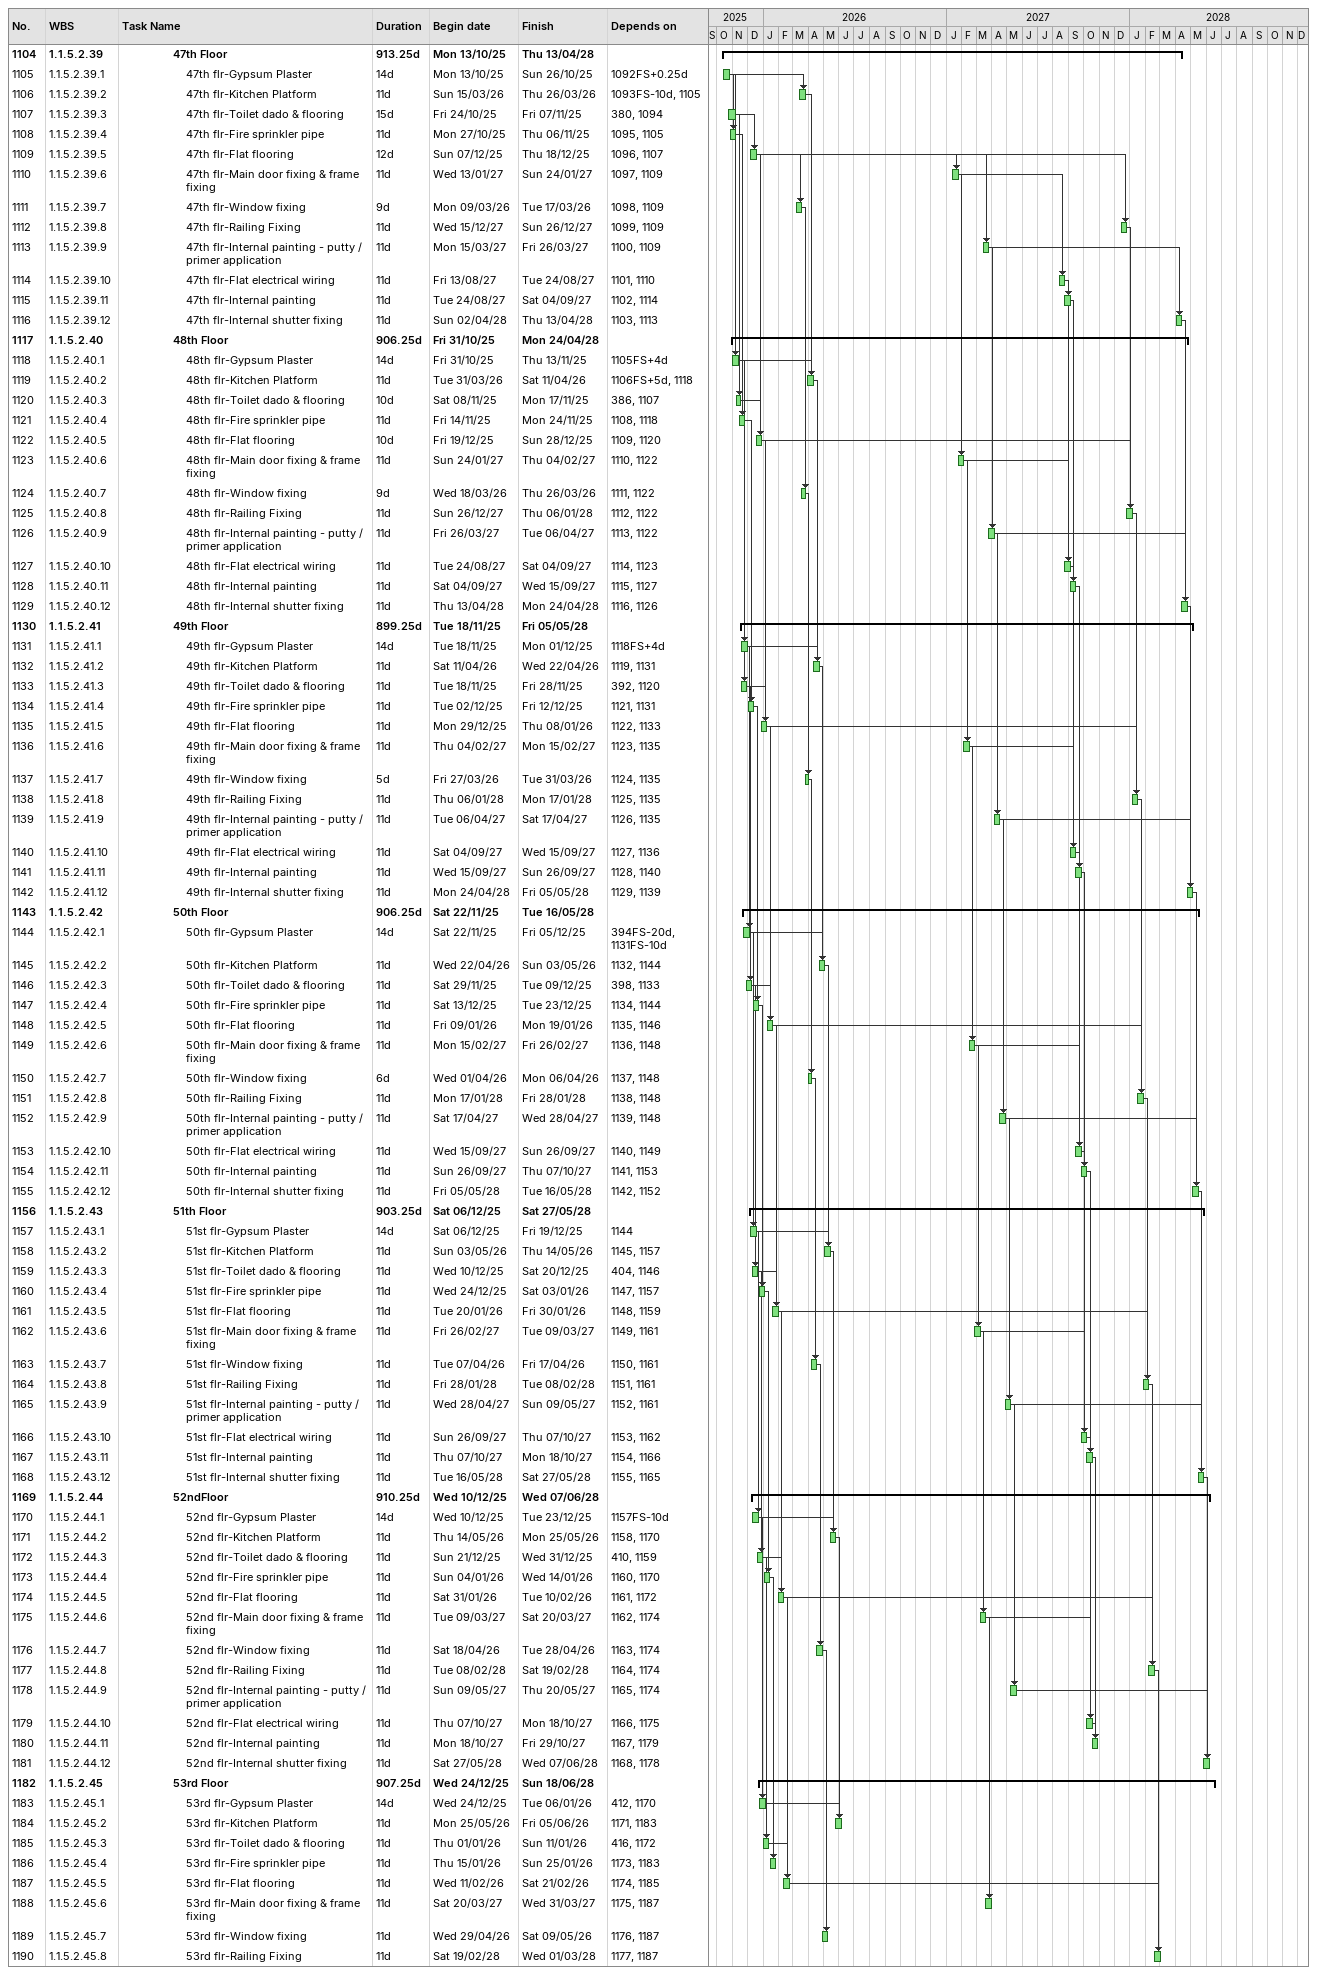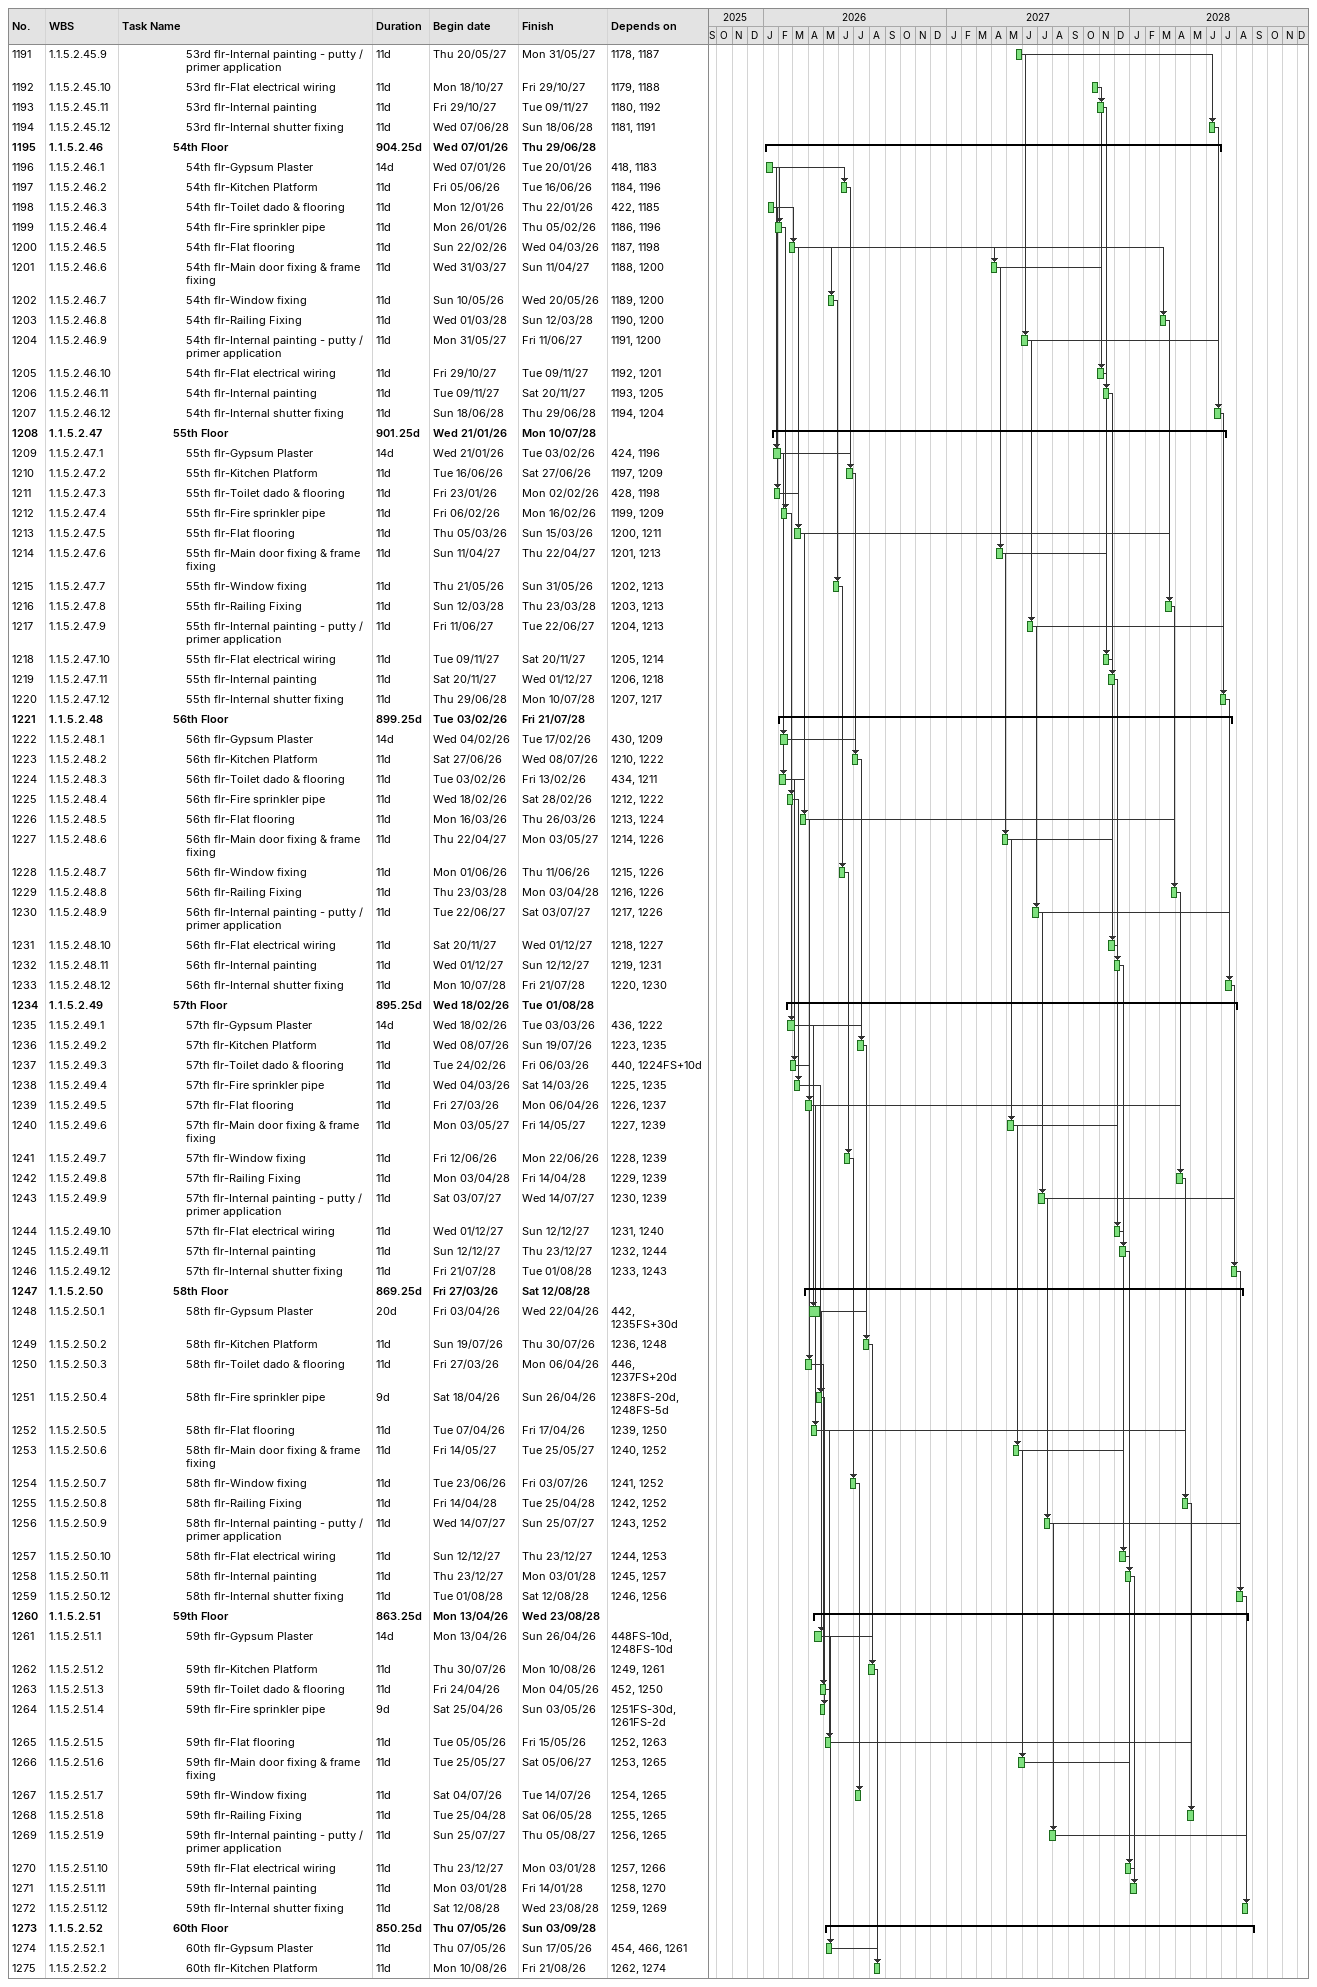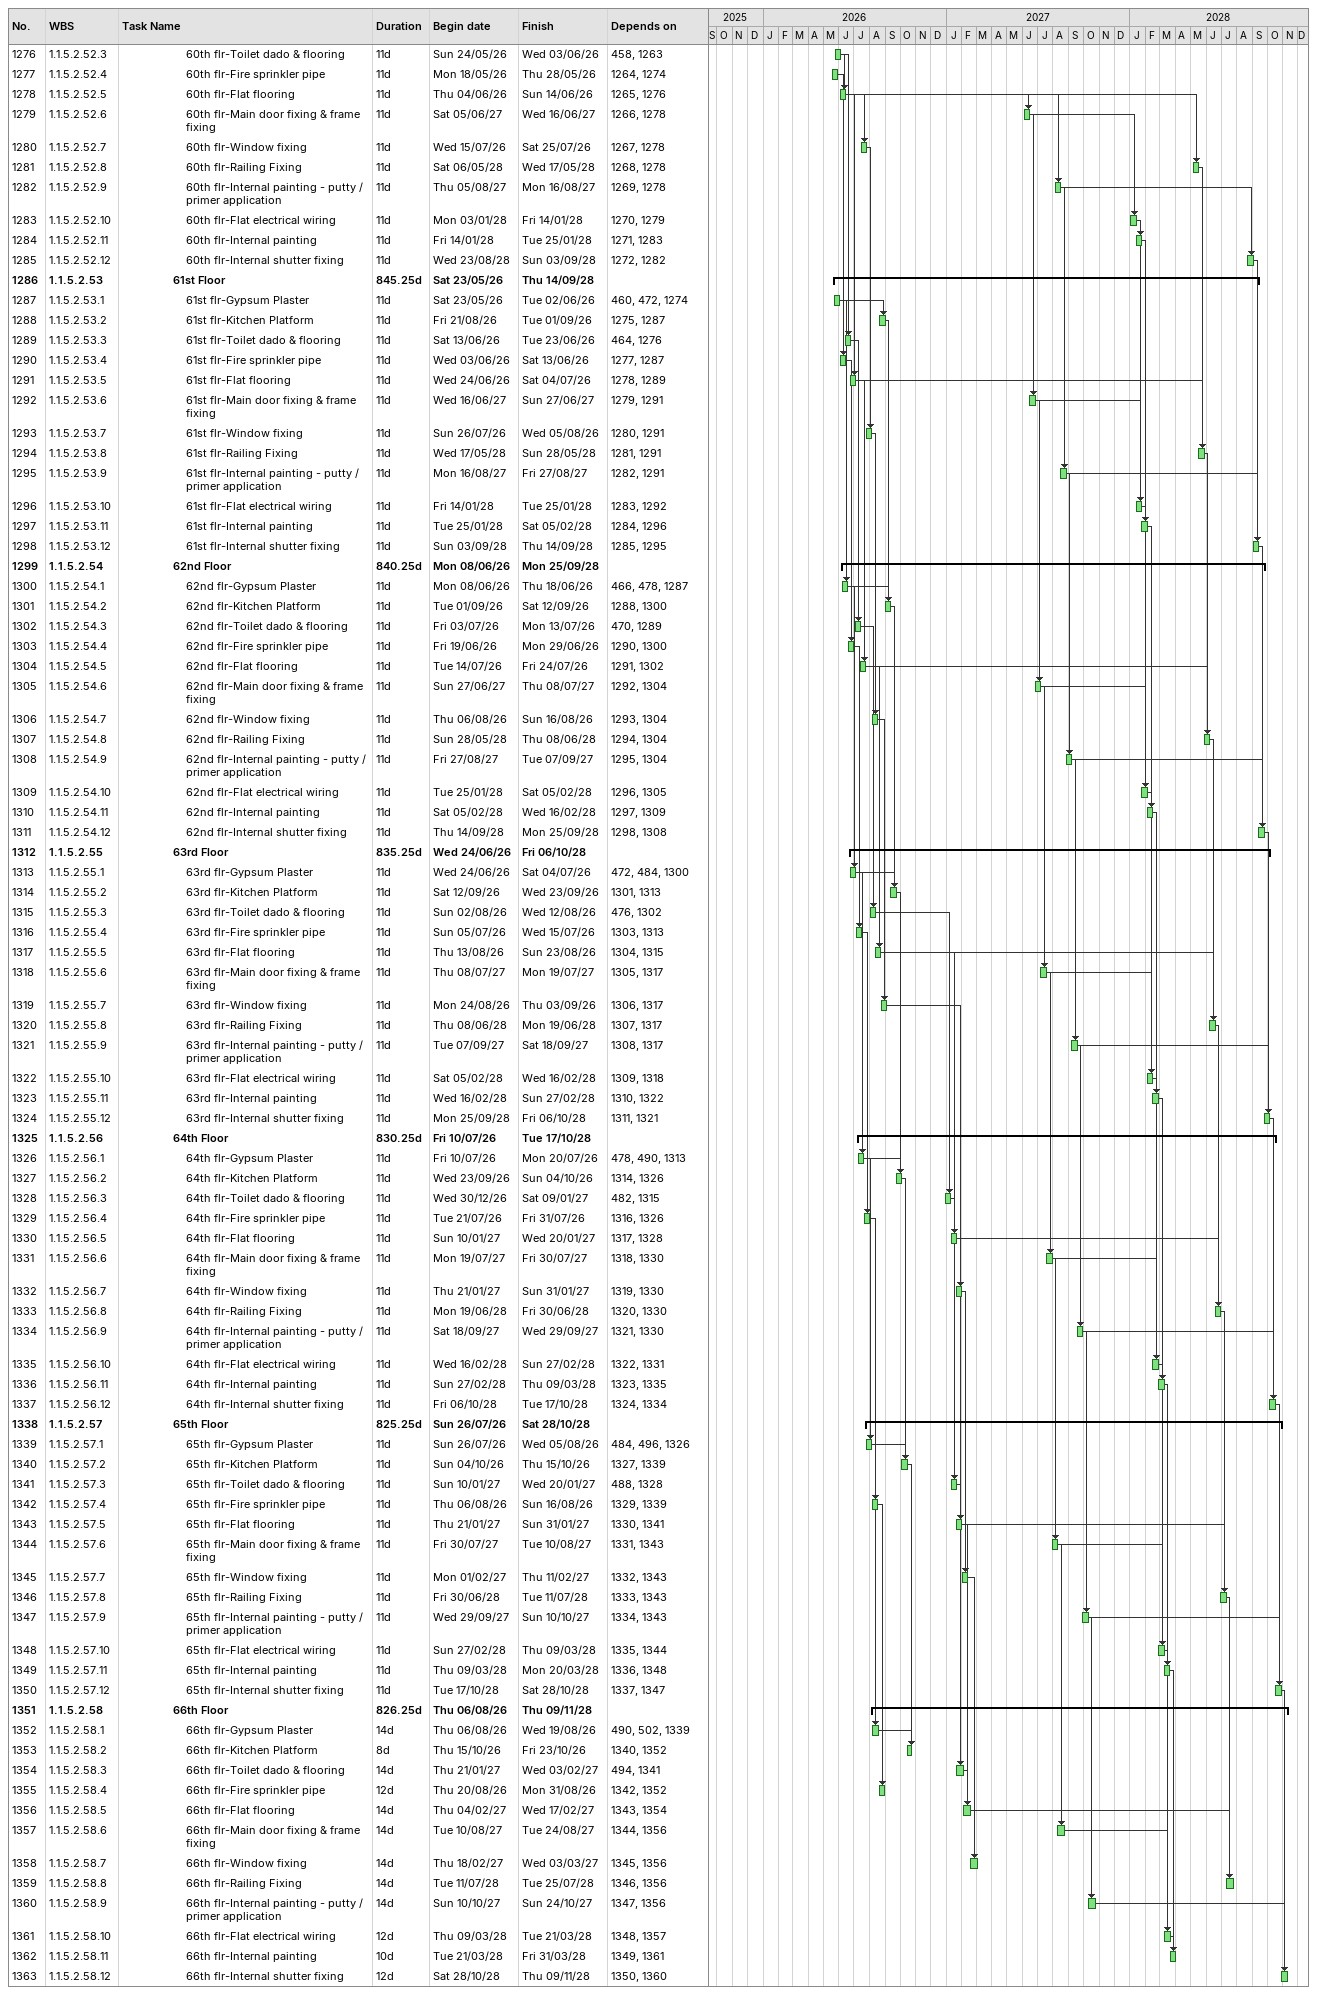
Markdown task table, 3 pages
| ID | WBS | Task | Duration | Start | Finish | Predecessors |
|---|---|---|---|---|---|---|
| 1104 | 1.1.5.2.39 | **47th Floor** | 913.25d | 2025-10-13 | 2028-04-13 |  |
| 1105 | 1.1.5.2.39.1 | 47th flr-Gypsum Plaster | 14d | 2025-10-13 | 2025-10-26 | 1092FS+0.25d |
| 1106 | 1.1.5.2.39.2 | 47th flr-Kitchen Platform | 11d | 2026-03-15 | 2026-03-26 | 1093FS-10d, 1105 |
| 1107 | 1.1.5.2.39.3 | 47th flr-Toilet dado & flooring | 15d | 2025-10-24 | 2025-11-07 | 380, 1094 |
| 1108 | 1.1.5.2.39.4 | 47th flr-Fire sprinkler pipe | 11d | 2025-10-27 | 2025-11-06 | 1095, 1105 |
| 1109 | 1.1.5.2.39.5 | 47th flr-Flat flooring | 12d | 2025-12-07 | 2025-12-18 | 1096, 1107 |
| 1110 | 1.1.5.2.39.6 | 47th flr-Main door fixing & frame fixing | 11d | 2027-01-13 | 2027-01-24 | 1097, 1109 |
| 1111 | 1.1.5.2.39.7 | 47th flr-Window fixing | 9d | 2026-03-09 | 2026-03-17 | 1098, 1109 |
| 1112 | 1.1.5.2.39.8 | 47th flr-Railing Fixing | 11d | 2027-12-15 | 2027-12-26 | 1099, 1109 |
| 1113 | 1.1.5.2.39.9 | 47th flr-Internal painting - putty / primer application | 11d | 2027-03-15 | 2027-03-26 | 1100, 1109 |
| 1114 | 1.1.5.2.39.10 | 47th flr-Flat electrical wiring | 11d | 2027-08-13 | 2027-08-24 | 1101, 1110 |
| 1115 | 1.1.5.2.39.11 | 47th flr-Internal painting | 11d | 2027-08-24 | 2027-09-04 | 1102, 1114 |
| 1116 | 1.1.5.2.39.12 | 47th flr-Internal shutter fixing | 11d | 2028-04-02 | 2028-04-13 | 1103, 1113 |
| 1117 | 1.1.5.2.40 | **48th Floor** | 906.25d | 2025-10-31 | 2028-04-24 |  |
| 1118 | 1.1.5.2.40.1 | 48th flr-Gypsum Plaster | 14d | 2025-10-31 | 2025-11-13 | 1105FS+4d |
| 1119 | 1.1.5.2.40.2 | 48th flr-Kitchen Platform | 11d | 2026-03-31 | 2026-04-11 | 1106FS+5d, 1118 |
| 1120 | 1.1.5.2.40.3 | 48th flr-Toilet dado & flooring | 10d | 2025-11-08 | 2025-11-17 | 386, 1107 |
| 1121 | 1.1.5.2.40.4 | 48th flr-Fire sprinkler pipe | 11d | 2025-11-14 | 2025-11-24 | 1108, 1118 |
| 1122 | 1.1.5.2.40.5 | 48th flr-Flat flooring | 10d | 2025-12-19 | 2025-12-28 | 1109, 1120 |
| 1123 | 1.1.5.2.40.6 | 48th flr-Main door fixing & frame fixing | 11d | 2027-01-24 | 2027-02-04 | 1110, 1122 |
| 1124 | 1.1.5.2.40.7 | 48th flr-Window fixing | 9d | 2026-03-18 | 2026-03-26 | 1111, 1122 |
| 1125 | 1.1.5.2.40.8 | 48th flr-Railing Fixing | 11d | 2027-12-26 | 2028-01-06 | 1112, 1122 |
| 1126 | 1.1.5.2.40.9 | 48th flr-Internal painting - putty / primer application | 11d | 2027-03-26 | 2027-04-06 | 1113, 1122 |
| 1127 | 1.1.5.2.40.10 | 48th flr-Flat electrical wiring | 11d | 2027-08-24 | 2027-09-04 | 1114, 1123 |
| 1128 | 1.1.5.2.40.11 | 48th flr-Internal painting | 11d | 2027-09-04 | 2027-09-15 | 1115, 1127 |
| 1129 | 1.1.5.2.40.12 | 48th flr-Internal shutter fixing | 11d | 2028-04-13 | 2028-04-24 | 1116, 1126 |
| 1130 | 1.1.5.2.41 | **49th Floor** | 899.25d | 2025-11-18 | 2028-05-05 |  |
| 1131 | 1.1.5.2.41.1 | 49th flr-Gypsum Plaster | 14d | 2025-11-18 | 2025-12-01 | 1118FS+4d |
| 1132 | 1.1.5.2.41.2 | 49th flr-Kitchen Platform | 11d | 2026-04-11 | 2026-04-22 | 1119, 1131 |
| 1133 | 1.1.5.2.41.3 | 49th flr-Toilet dado & flooring | 11d | 2025-11-18 | 2025-11-28 | 392, 1120 |
| 1134 | 1.1.5.2.41.4 | 49th flr-Fire sprinkler pipe | 11d | 2025-12-02 | 2025-12-12 | 1121, 1131 |
| 1135 | 1.1.5.2.41.5 | 49th flr-Flat flooring | 11d | 2025-12-29 | 2026-01-08 | 1122, 1133 |
| 1136 | 1.1.5.2.41.6 | 49th flr-Main door fixing & frame fixing | 11d | 2027-02-04 | 2027-02-15 | 1123, 1135 |
| 1137 | 1.1.5.2.41.7 | 49th flr-Window fixing | 5d | 2026-03-27 | 2026-03-31 | 1124, 1135 |
| 1138 | 1.1.5.2.41.8 | 49th flr-Railing Fixing | 11d | 2028-01-06 | 2028-01-17 | 1125, 1135 |
| 1139 | 1.1.5.2.41.9 | 49th flr-Internal painting - putty / primer application | 11d | 2027-04-06 | 2027-04-17 | 1126, 1135 |
| 1140 | 1.1.5.2.41.10 | 49th flr-Flat electrical wiring | 11d | 2027-09-04 | 2027-09-15 | 1127, 1136 |
| 1141 | 1.1.5.2.41.11 | 49th flr-Internal painting | 11d | 2027-09-15 | 2027-09-26 | 1128, 1140 |
| 1142 | 1.1.5.2.41.12 | 49th flr-Internal shutter fixing | 11d | 2028-04-24 | 2028-05-05 | 1129, 1139 |
| 1143 | 1.1.5.2.42 | **50th Floor** | 906.25d | 2025-11-22 | 2028-05-16 |  |
| 1144 | 1.1.5.2.42.1 | 50th flr-Gypsum Plaster | 14d | 2025-11-22 | 2025-12-05 | 394FS-20d, 1131FS-10d |
| 1145 | 1.1.5.2.42.2 | 50th flr-Kitchen Platform | 11d | 2026-04-22 | 2026-05-03 | 1132, 1144 |
| 1146 | 1.1.5.2.42.3 | 50th flr-Toilet dado & flooring | 11d | 2025-11-29 | 2025-12-09 | 398, 1133 |
| 1147 | 1.1.5.2.42.4 | 50th flr-Fire sprinkler pipe | 11d | 2025-12-13 | 2025-12-23 | 1134, 1144 |
| 1148 | 1.1.5.2.42.5 | 50th flr-Flat flooring | 11d | 2026-01-09 | 2026-01-19 | 1135, 1146 |
| 1149 | 1.1.5.2.42.6 | 50th flr-Main door fixing & frame fixing | 11d | 2027-02-15 | 2027-02-26 | 1136, 1148 |
| 1150 | 1.1.5.2.42.7 | 50th flr-Window fixing | 6d | 2026-04-01 | 2026-04-06 | 1137, 1148 |
| 1151 | 1.1.5.2.42.8 | 50th flr-Railing Fixing | 11d | 2028-01-17 | 2028-01-28 | 1138, 1148 |
| 1152 | 1.1.5.2.42.9 | 50th flr-Internal painting - putty / primer application | 11d | 2027-04-17 | 2027-04-28 | 1139, 1148 |
| 1153 | 1.1.5.2.42.10 | 50th flr-Flat electrical wiring | 11d | 2027-09-15 | 2027-09-26 | 1140, 1149 |
| 1154 | 1.1.5.2.42.11 | 50th flr-Internal painting | 11d | 2027-09-26 | 2027-10-07 | 1141, 1153 |
| 1155 | 1.1.5.2.42.12 | 50th flr-Internal shutter fixing | 11d | 2028-05-05 | 2028-05-16 | 1142, 1152 |
| 1156 | 1.1.5.2.43 | **51th Floor** | 903.25d | 2025-12-06 | 2028-05-27 |  |
| 1157 | 1.1.5.2.43.1 | 51st flr-Gypsum Plaster | 14d | 2025-12-06 | 2025-12-19 | 1144 |
| 1158 | 1.1.5.2.43.2 | 51st flr-Kitchen Platform | 11d | 2026-05-03 | 2026-05-14 | 1145, 1157 |
| 1159 | 1.1.5.2.43.3 | 51st flr-Toilet dado & flooring | 11d | 2025-12-10 | 2025-12-20 | 404, 1146 |
| 1160 | 1.1.5.2.43.4 | 51st flr-Fire sprinkler pipe | 11d | 2025-12-24 | 2026-01-03 | 1147, 1157 |
| 1161 | 1.1.5.2.43.5 | 51st flr-Flat flooring | 11d | 2026-01-20 | 2026-01-30 | 1148, 1159 |
| 1162 | 1.1.5.2.43.6 | 51st flr-Main door fixing & frame fixing | 11d | 2027-02-26 | 2027-03-09 | 1149, 1161 |
| 1163 | 1.1.5.2.43.7 | 51st flr-Window fixing | 11d | 2026-04-07 | 2026-04-17 | 1150, 1161 |
| 1164 | 1.1.5.2.43.8 | 51st flr-Railing Fixing | 11d | 2028-01-28 | 2028-02-08 | 1151, 1161 |
| 1165 | 1.1.5.2.43.9 | 51st flr-Internal painting - putty / primer application | 11d | 2027-04-28 | 2027-05-09 | 1152, 1161 |
| 1166 | 1.1.5.2.43.10 | 51st flr-Flat electrical wiring | 11d | 2027-09-26 | 2027-10-07 | 1153, 1162 |
| 1167 | 1.1.5.2.43.11 | 51st flr-Internal painting | 11d | 2027-10-07 | 2027-10-18 | 1154, 1166 |
| 1168 | 1.1.5.2.43.12 | 51st flr-Internal shutter fixing | 11d | 2028-05-16 | 2028-05-27 | 1155, 1165 |
| 1169 | 1.1.5.2.44 | **52ndFloor** | 910.25d | 2025-12-10 | 2028-06-07 |  |
| 1170 | 1.1.5.2.44.1 | 52nd flr-Gypsum Plaster | 14d | 2025-12-10 | 2025-12-23 | 1157FS-10d |
| 1171 | 1.1.5.2.44.2 | 52nd flr-Kitchen Platform | 11d | 2026-05-14 | 2026-05-25 | 1158, 1170 |
| 1172 | 1.1.5.2.44.3 | 52nd flr-Toilet dado & flooring | 11d | 2025-12-21 | 2025-12-31 | 410, 1159 |
| 1173 | 1.1.5.2.44.4 | 52nd flr-Fire sprinkler pipe | 11d | 2026-01-04 | 2026-01-14 | 1160, 1170 |
| 1174 | 1.1.5.2.44.5 | 52nd flr-Flat flooring | 11d | 2026-01-31 | 2026-02-10 | 1161, 1172 |
| 1175 | 1.1.5.2.44.6 | 52nd flr-Main door fixing & frame fixing | 11d | 2027-03-09 | 2027-03-20 | 1162, 1174 |
| 1176 | 1.1.5.2.44.7 | 52nd flr-Window fixing | 11d | 2026-04-18 | 2026-04-28 | 1163, 1174 |
| 1177 | 1.1.5.2.44.8 | 52nd flr-Railing Fixing | 11d | 2028-02-08 | 2028-02-19 | 1164, 1174 |
| 1178 | 1.1.5.2.44.9 | 52nd flr-Internal painting - putty / primer application | 11d | 2027-05-09 | 2027-05-20 | 1165, 1174 |
| 1179 | 1.1.5.2.44.10 | 52nd flr-Flat electrical wiring | 11d | 2027-10-07 | 2027-10-18 | 1166, 1175 |
| 1180 | 1.1.5.2.44.11 | 52nd flr-Internal painting | 11d | 2027-10-18 | 2027-10-29 | 1167, 1179 |
| 1181 | 1.1.5.2.44.12 | 52nd flr-Internal shutter fixing | 11d | 2028-05-27 | 2028-06-07 | 1168, 1178 |
| 1182 | 1.1.5.2.45 | **53rd Floor** | 907.25d | 2025-12-24 | 2028-06-18 |  |
| 1183 | 1.1.5.2.45.1 | 53rd flr-Gypsum Plaster | 14d | 2025-12-24 | 2026-01-06 | 412, 1170 |
| 1184 | 1.1.5.2.45.2 | 53rd flr-Kitchen Platform | 11d | 2026-05-25 | 2026-06-05 | 1171, 1183 |
| 1185 | 1.1.5.2.45.3 | 53rd flr-Toilet dado & flooring | 11d | 2026-01-01 | 2026-01-11 | 416, 1172 |
| 1186 | 1.1.5.2.45.4 | 53rd flr-Fire sprinkler pipe | 11d | 2026-01-15 | 2026-01-25 | 1173, 1183 |
| 1187 | 1.1.5.2.45.5 | 53rd flr-Flat flooring | 11d | 2026-02-11 | 2026-02-21 | 1174, 1185 |
| 1188 | 1.1.5.2.45.6 | 53rd flr-Main door fixing & frame fixing | 11d | 2027-03-20 | 2027-03-31 | 1175, 1187 |
| 1189 | 1.1.5.2.45.7 | 53rd flr-Window fixing | 11d | 2026-04-29 | 2026-05-09 | 1176, 1187 |
| 1190 | 1.1.5.2.45.8 | 53rd flr-Railing Fixing | 11d | 2028-02-19 | 2028-03-01 | 1177, 1187 |
| 1191 | 1.1.5.2.45.9 | 53rd flr-Internal painting - putty / primer application | 11d | 2027-05-20 | 2027-05-31 | 1178, 1187 |
| 1192 | 1.1.5.2.45.10 | 53rd flr-Flat electrical wiring | 11d | 2027-10-18 | 2027-10-29 | 1179, 1188 |
| 1193 | 1.1.5.2.45.11 | 53rd flr-Internal painting | 11d | 2027-10-29 | 2027-11-09 | 1180, 1192 |
| 1194 | 1.1.5.2.45.12 | 53rd flr-Internal shutter fixing | 11d | 2028-06-07 | 2028-06-18 | 1181, 1191 |
| 1195 | 1.1.5.2.46 | **54th Floor** | 904.25d | 2026-01-07 | 2028-06-29 |  |
| 1196 | 1.1.5.2.46.1 | 54th flr-Gypsum Plaster | 14d | 2026-01-07 | 2026-01-20 | 418, 1183 |
| 1197 | 1.1.5.2.46.2 | 54th flr-Kitchen Platform | 11d | 2026-06-05 | 2026-06-16 | 1184, 1196 |
| 1198 | 1.1.5.2.46.3 | 54th flr-Toilet dado & flooring | 11d | 2026-01-12 | 2026-01-22 | 422, 1185 |
| 1199 | 1.1.5.2.46.4 | 54th flr-Fire sprinkler pipe | 11d | 2026-01-26 | 2026-02-05 | 1186, 1196 |
| 1200 | 1.1.5.2.46.5 | 54th flr-Flat flooring | 11d | 2026-02-22 | 2026-03-04 | 1187, 1198 |
| 1201 | 1.1.5.2.46.6 | 54th flr-Main door fixing & frame fixing | 11d | 2027-03-31 | 2027-04-11 | 1188, 1200 |
| 1202 | 1.1.5.2.46.7 | 54th flr-Window fixing | 11d | 2026-05-10 | 2026-05-20 | 1189, 1200 |
| 1203 | 1.1.5.2.46.8 | 54th flr-Railing Fixing | 11d | 2028-03-01 | 2028-03-12 | 1190, 1200 |
| 1204 | 1.1.5.2.46.9 | 54th flr-Internal painting - putty / primer application | 11d | 2027-05-31 | 2027-06-11 | 1191, 1200 |
| 1205 | 1.1.5.2.46.10 | 54th flr-Flat electrical wiring | 11d | 2027-10-29 | 2027-11-09 | 1192, 1201 |
| 1206 | 1.1.5.2.46.11 | 54th flr-Internal painting | 11d | 2027-11-09 | 2027-11-20 | 1193, 1205 |
| 1207 | 1.1.5.2.46.12 | 54th flr-Internal shutter fixing | 11d | 2028-06-18 | 2028-06-29 | 1194, 1204 |
| 1208 | 1.1.5.2.47 | **55th Floor** | 901.25d | 2026-01-21 | 2028-07-10 |  |
| 1209 | 1.1.5.2.47.1 | 55th flr-Gypsum Plaster | 14d | 2026-01-21 | 2026-02-03 | 424, 1196 |
| 1210 | 1.1.5.2.47.2 | 55th flr-Kitchen Platform | 11d | 2026-06-16 | 2026-06-27 | 1197, 1209 |
| 1211 | 1.1.5.2.47.3 | 55th flr-Toilet dado & flooring | 11d | 2026-01-23 | 2026-02-02 | 428, 1198 |
| 1212 | 1.1.5.2.47.4 | 55th flr-Fire sprinkler pipe | 11d | 2026-02-06 | 2026-02-16 | 1199, 1209 |
| 1213 | 1.1.5.2.47.5 | 55th flr-Flat flooring | 11d | 2026-03-05 | 2026-03-15 | 1200, 1211 |
| 1214 | 1.1.5.2.47.6 | 55th flr-Main door fixing & frame fixing | 11d | 2027-04-11 | 2027-04-22 | 1201, 1213 |
| 1215 | 1.1.5.2.47.7 | 55th flr-Window fixing | 11d | 2026-05-21 | 2026-05-31 | 1202, 1213 |
| 1216 | 1.1.5.2.47.8 | 55th flr-Railing Fixing | 11d | 2028-03-12 | 2028-03-23 | 1203, 1213 |
| 1217 | 1.1.5.2.47.9 | 55th flr-Internal painting - putty / primer application | 11d | 2027-06-11 | 2027-06-22 | 1204, 1213 |
| 1218 | 1.1.5.2.47.10 | 55th flr-Flat electrical wiring | 11d | 2027-11-09 | 2027-11-20 | 1205, 1214 |
| 1219 | 1.1.5.2.47.11 | 55th flr-Internal painting | 11d | 2027-11-20 | 2027-12-01 | 1206, 1218 |
| 1220 | 1.1.5.2.47.12 | 55th flr-Internal shutter fixing | 11d | 2028-06-29 | 2028-07-10 | 1207, 1217 |
| 1221 | 1.1.5.2.48 | **56th Floor** | 899.25d | 2026-02-03 | 2028-07-21 |  |
| 1222 | 1.1.5.2.48.1 | 56th flr-Gypsum Plaster | 14d | 2026-02-04 | 2026-02-17 | 430, 1209 |
| 1223 | 1.1.5.2.48.2 | 56th flr-Kitchen Platform | 11d | 2026-06-27 | 2026-07-08 | 1210, 1222 |
| 1224 | 1.1.5.2.48.3 | 56th flr-Toilet dado & flooring | 11d | 2026-02-03 | 2026-02-13 | 434, 1211 |
| 1225 | 1.1.5.2.48.4 | 56th flr-Fire sprinkler pipe | 11d | 2026-02-18 | 2026-02-28 | 1212, 1222 |
| 1226 | 1.1.5.2.48.5 | 56th flr-Flat flooring | 11d | 2026-03-16 | 2026-03-26 | 1213, 1224 |
| 1227 | 1.1.5.2.48.6 | 56th flr-Main door fixing & frame fixing | 11d | 2027-04-22 | 2027-05-03 | 1214, 1226 |
| 1228 | 1.1.5.2.48.7 | 56th flr-Window fixing | 11d | 2026-06-01 | 2026-06-11 | 1215, 1226 |
| 1229 | 1.1.5.2.48.8 | 56th flr-Railing Fixing | 11d | 2028-03-23 | 2028-04-03 | 1216, 1226 |
| 1230 | 1.1.5.2.48.9 | 56th flr-Internal painting - putty / primer application | 11d | 2027-06-22 | 2027-07-03 | 1217, 1226 |
| 1231 | 1.1.5.2.48.10 | 56th flr-Flat electrical wiring | 11d | 2027-11-20 | 2027-12-01 | 1218, 1227 |
| 1232 | 1.1.5.2.48.11 | 56th flr-Internal painting | 11d | 2027-12-01 | 2027-12-12 | 1219, 1231 |
| 1233 | 1.1.5.2.48.12 | 56th flr-Internal shutter fixing | 11d | 2028-07-10 | 2028-07-21 | 1220, 1230 |
| 1234 | 1.1.5.2.49 | **57th Floor** | 895.25d | 2026-02-18 | 2028-08-01 |  |
| 1235 | 1.1.5.2.49.1 | 57th flr-Gypsum Plaster | 14d | 2026-02-18 | 2026-03-03 | 436, 1222 |
| 1236 | 1.1.5.2.49.2 | 57th flr-Kitchen Platform | 11d | 2026-07-08 | 2026-07-19 | 1223, 1235 |
| 1237 | 1.1.5.2.49.3 | 57th flr-Toilet dado & flooring | 11d | 2026-02-24 | 2026-03-06 | 440, 1224FS+10d |
| 1238 | 1.1.5.2.49.4 | 57th flr-Fire sprinkler pipe | 11d | 2026-03-04 | 2026-03-14 | 1225, 1235 |
| 1239 | 1.1.5.2.49.5 | 57th flr-Flat flooring | 11d | 2026-03-27 | 2026-04-06 | 1226, 1237 |
| 1240 | 1.1.5.2.49.6 | 57th flr-Main door fixing & frame fixing | 11d | 2027-05-03 | 2027-05-14 | 1227, 1239 |
| 1241 | 1.1.5.2.49.7 | 57th flr-Window fixing | 11d | 2026-06-12 | 2026-06-22 | 1228, 1239 |
| 1242 | 1.1.5.2.49.8 | 57th flr-Railing Fixing | 11d | 2028-04-03 | 2028-04-14 | 1229, 1239 |
| 1243 | 1.1.5.2.49.9 | 57th flr-Internal painting - putty / primer application | 11d | 2027-07-03 | 2027-07-14 | 1230, 1239 |
| 1244 | 1.1.5.2.49.10 | 57th flr-Flat electrical wiring | 11d | 2027-12-01 | 2027-12-12 | 1231, 1240 |
| 1245 | 1.1.5.2.49.11 | 57th flr-Internal painting | 11d | 2027-12-12 | 2027-12-23 | 1232, 1244 |
| 1246 | 1.1.5.2.49.12 | 57th flr-Internal shutter fixing | 11d | 2028-07-21 | 2028-08-01 | 1233, 1243 |
| 1247 | 1.1.5.2.50 | **58th Floor** | 869.25d | 2026-03-27 | 2028-08-12 |  |
| 1248 | 1.1.5.2.50.1 | 58th flr-Gypsum Plaster | 20d | 2026-04-03 | 2026-04-22 | 442, 1235FS+30d |
| 1249 | 1.1.5.2.50.2 | 58th flr-Kitchen Platform | 11d | 2026-07-19 | 2026-07-30 | 1236, 1248 |
| 1250 | 1.1.5.2.50.3 | 58th flr-Toilet dado & flooring | 11d | 2026-03-27 | 2026-04-06 | 446, 1237FS+20d |
| 1251 | 1.1.5.2.50.4 | 58th flr-Fire sprinkler pipe | 9d | 2026-04-18 | 2026-04-26 | 1238FS-20d, 1248FS-5d |
| 1252 | 1.1.5.2.50.5 | 58th flr-Flat flooring | 11d | 2026-04-07 | 2026-04-17 | 1239, 1250 |
| 1253 | 1.1.5.2.50.6 | 58th flr-Main door fixing & frame fixing | 11d | 2027-05-14 | 2027-05-25 | 1240, 1252 |
| 1254 | 1.1.5.2.50.7 | 58th flr-Window fixing | 11d | 2026-06-23 | 2026-07-03 | 1241, 1252 |
| 1255 | 1.1.5.2.50.8 | 58th flr-Railing Fixing | 11d | 2028-04-14 | 2028-04-25 | 1242, 1252 |
| 1256 | 1.1.5.2.50.9 | 58th flr-Internal painting - putty / primer application | 11d | 2027-07-14 | 2027-07-25 | 1243, 1252 |
| 1257 | 1.1.5.2.50.10 | 58th flr-Flat electrical wiring | 11d | 2027-12-12 | 2027-12-23 | 1244, 1253 |
| 1258 | 1.1.5.2.50.11 | 58th flr-Internal painting | 11d | 2027-12-23 | 2028-01-03 | 1245, 1257 |
| 1259 | 1.1.5.2.50.12 | 58th flr-Internal shutter fixing | 11d | 2028-08-01 | 2028-08-12 | 1246, 1256 |
| 1260 | 1.1.5.2.51 | **59th Floor** | 863.25d | 2026-04-13 | 2028-08-23 |  |
| 1261 | 1.1.5.2.51.1 | 59th flr-Gypsum Plaster | 14d | 2026-04-13 | 2026-04-26 | 448FS-10d, 1248FS-10d |
| 1262 | 1.1.5.2.51.2 | 59th flr-Kitchen Platform | 11d | 2026-07-30 | 2026-08-10 | 1249, 1261 |
| 1263 | 1.1.5.2.51.3 | 59th flr-Toilet dado & flooring | 11d | 2026-04-24 | 2026-05-04 | 452, 1250 |
| 1264 | 1.1.5.2.51.4 | 59th flr-Fire sprinkler pipe | 9d | 2026-04-25 | 2026-05-03 | 1251FS-30d, 1261FS-2d |
| 1265 | 1.1.5.2.51.5 | 59th flr-Flat flooring | 11d | 2026-05-05 | 2026-05-15 | 1252, 1263 |
| 1266 | 1.1.5.2.51.6 | 59th flr-Main door fixing & frame fixing | 11d | 2027-05-25 | 2027-06-05 | 1253, 1265 |
| 1267 | 1.1.5.2.51.7 | 59th flr-Window fixing | 11d | 2026-07-04 | 2026-07-14 | 1254, 1265 |
| 1268 | 1.1.5.2.51.8 | 59th flr-Railing Fixing | 11d | 2028-04-25 | 2028-05-06 | 1255, 1265 |
| 1269 | 1.1.5.2.51.9 | 59th flr-Internal painting - putty / primer application | 11d | 2027-07-25 | 2027-08-05 | 1256, 1265 |
| 1270 | 1.1.5.2.51.10 | 59th flr-Flat electrical wiring | 11d | 2027-12-23 | 2028-01-03 | 1257, 1266 |
| 1271 | 1.1.5.2.51.11 | 59th flr-Internal painting | 11d | 2028-01-03 | 2028-01-14 | 1258, 1270 |
| 1272 | 1.1.5.2.51.12 | 59th flr-Internal shutter fixing | 11d | 2028-08-12 | 2028-08-23 | 1259, 1269 |
| 1273 | 1.1.5.2.52 | **60th Floor** | 850.25d | 2026-05-07 | 2028-09-03 |  |
| 1274 | 1.1.5.2.52.1 | 60th flr-Gypsum Plaster | 11d | 2026-05-07 | 2026-05-17 | 454, 466, 1261 |
| 1275 | 1.1.5.2.52.2 | 60th flr-Kitchen Platform | 11d | 2026-08-10 | 2026-08-21 | 1262, 1274 |
| 1276 | 1.1.5.2.52.3 | 60th flr-Toilet dado & flooring | 11d | 2026-05-24 | 2026-06-03 | 458, 1263 |
| 1277 | 1.1.5.2.52.4 | 60th flr-Fire sprinkler pipe | 11d | 2026-05-18 | 2026-05-28 | 1264, 1274 |
| 1278 | 1.1.5.2.52.5 | 60th flr-Flat flooring | 11d | 2026-06-04 | 2026-06-14 | 1265, 1276 |
| 1279 | 1.1.5.2.52.6 | 60th flr-Main door fixing & frame fixing | 11d | 2027-06-05 | 2027-06-16 | 1266, 1278 |
| 1280 | 1.1.5.2.52.7 | 60th flr-Window fixing | 11d | 2026-07-15 | 2026-07-25 | 1267, 1278 |
| 1281 | 1.1.5.2.52.8 | 60th flr-Railing Fixing | 11d | 2028-05-06 | 2028-05-17 | 1268, 1278 |
| 1282 | 1.1.5.2.52.9 | 60th flr-Internal painting - putty / primer application | 11d | 2027-08-05 | 2027-08-16 | 1269, 1278 |
| 1283 | 1.1.5.2.52.10 | 60th flr-Flat electrical wiring | 11d | 2028-01-03 | 2028-01-14 | 1270, 1279 |
| 1284 | 1.1.5.2.52.11 | 60th flr-Internal painting | 11d | 2028-01-14 | 2028-01-25 | 1271, 1283 |
| 1285 | 1.1.5.2.52.12 | 60th flr-Internal shutter fixing | 11d | 2028-08-23 | 2028-09-03 | 1272, 1282 |
| 1286 | 1.1.5.2.53 | **61st Floor** | 845.25d | 2026-05-23 | 2028-09-14 |  |
| 1287 | 1.1.5.2.53.1 | 61st flr-Gypsum Plaster | 11d | 2026-05-23 | 2026-06-02 | 460, 472, 1274 |
| 1288 | 1.1.5.2.53.2 | 61st flr-Kitchen Platform | 11d | 2026-08-21 | 2026-09-01 | 1275, 1287 |
| 1289 | 1.1.5.2.53.3 | 61st flr-Toilet dado & flooring | 11d | 2026-06-13 | 2026-06-23 | 464, 1276 |
| 1290 | 1.1.5.2.53.4 | 61st flr-Fire sprinkler pipe | 11d | 2026-06-03 | 2026-06-13 | 1277, 1287 |
| 1291 | 1.1.5.2.53.5 | 61st flr-Flat flooring | 11d | 2026-06-24 | 2026-07-04 | 1278, 1289 |
| 1292 | 1.1.5.2.53.6 | 61st flr-Main door fixing & frame fixing | 11d | 2027-06-16 | 2027-06-27 | 1279, 1291 |
| 1293 | 1.1.5.2.53.7 | 61st flr-Window fixing | 11d | 2026-07-26 | 2026-08-05 | 1280, 1291 |
| 1294 | 1.1.5.2.53.8 | 61st flr-Railing Fixing | 11d | 2028-05-17 | 2028-05-28 | 1281, 1291 |
| 1295 | 1.1.5.2.53.9 | 61st flr-Internal painting - putty / primer application | 11d | 2027-08-16 | 2027-08-27 | 1282, 1291 |
| 1296 | 1.1.5.2.53.10 | 61st flr-Flat electrical wiring | 11d | 2028-01-14 | 2028-01-25 | 1283, 1292 |
| 1297 | 1.1.5.2.53.11 | 61st flr-Internal painting | 11d | 2028-01-25 | 2028-02-05 | 1284, 1296 |
| 1298 | 1.1.5.2.53.12 | 61st flr-Internal shutter fixing | 11d | 2028-09-03 | 2028-09-14 | 1285, 1295 |
| 1299 | 1.1.5.2.54 | **62nd Floor** | 840.25d | 2026-06-08 | 2028-09-25 |  |
| 1300 | 1.1.5.2.54.1 | 62nd flr-Gypsum Plaster | 11d | 2026-06-08 | 2026-06-18 | 466, 478, 1287 |
| 1301 | 1.1.5.2.54.2 | 62nd flr-Kitchen Platform | 11d | 2026-09-01 | 2026-09-12 | 1288, 1300 |
| 1302 | 1.1.5.2.54.3 | 62nd flr-Toilet dado & flooring | 11d | 2026-07-03 | 2026-07-13 | 470, 1289 |
| 1303 | 1.1.5.2.54.4 | 62nd flr-Fire sprinkler pipe | 11d | 2026-06-19 | 2026-06-29 | 1290, 1300 |
| 1304 | 1.1.5.2.54.5 | 62nd flr-Flat flooring | 11d | 2026-07-14 | 2026-07-24 | 1291, 1302 |
| 1305 | 1.1.5.2.54.6 | 62nd flr-Main door fixing & frame fixing | 11d | 2027-06-27 | 2027-07-08 | 1292, 1304 |
| 1306 | 1.1.5.2.54.7 | 62nd flr-Window fixing | 11d | 2026-08-06 | 2026-08-16 | 1293, 1304 |
| 1307 | 1.1.5.2.54.8 | 62nd flr-Railing Fixing | 11d | 2028-05-28 | 2028-06-08 | 1294, 1304 |
| 1308 | 1.1.5.2.54.9 | 62nd flr-Internal painting - putty / primer application | 11d | 2027-08-27 | 2027-09-07 | 1295, 1304 |
| 1309 | 1.1.5.2.54.10 | 62nd flr-Flat electrical wiring | 11d | 2028-01-25 | 2028-02-05 | 1296, 1305 |
| 1310 | 1.1.5.2.54.11 | 62nd flr-Internal painting | 11d | 2028-02-05 | 2028-02-16 | 1297, 1309 |
| 1311 | 1.1.5.2.54.12 | 62nd flr-Internal shutter fixing | 11d | 2028-09-14 | 2028-09-25 | 1298, 1308 |
| 1312 | 1.1.5.2.55 | **63rd Floor** | 835.25d | 2026-06-24 | 2028-10-06 |  |
| 1313 | 1.1.5.2.55.1 | 63rd flr-Gypsum Plaster | 11d | 2026-06-24 | 2026-07-04 | 472, 484, 1300 |
| 1314 | 1.1.5.2.55.2 | 63rd flr-Kitchen Platform | 11d | 2026-09-12 | 2026-09-23 | 1301, 1313 |
| 1315 | 1.1.5.2.55.3 | 63rd flr-Toilet dado & flooring | 11d | 2026-08-02 | 2026-08-12 | 476, 1302 |
| 1316 | 1.1.5.2.55.4 | 63rd flr-Fire sprinkler pipe | 11d | 2026-07-05 | 2026-07-15 | 1303, 1313 |
| 1317 | 1.1.5.2.55.5 | 63rd flr-Flat flooring | 11d | 2026-08-13 | 2026-08-23 | 1304, 1315 |
| 1318 | 1.1.5.2.55.6 | 63rd flr-Main door fixing & frame fixing | 11d | 2027-07-08 | 2027-07-19 | 1305, 1317 |
| 1319 | 1.1.5.2.55.7 | 63rd flr-Window fixing | 11d | 2026-08-24 | 2026-09-03 | 1306, 1317 |
| 1320 | 1.1.5.2.55.8 | 63rd flr-Railing Fixing | 11d | 2028-06-08 | 2028-06-19 | 1307, 1317 |
| 1321 | 1.1.5.2.55.9 | 63rd flr-Internal painting - putty / primer application | 11d | 2027-09-07 | 2027-09-18 | 1308, 1317 |
| 1322 | 1.1.5.2.55.10 | 63rd flr-Flat electrical wiring | 11d | 2028-02-05 | 2028-02-16 | 1309, 1318 |
| 1323 | 1.1.5.2.55.11 | 63rd flr-Internal painting | 11d | 2028-02-16 | 2028-02-27 | 1310, 1322 |
| 1324 | 1.1.5.2.55.12 | 63rd flr-Internal shutter fixing | 11d | 2028-09-25 | 2028-10-06 | 1311, 1321 |
| 1325 | 1.1.5.2.56 | **64th Floor** | 830.25d | 2026-07-10 | 2028-10-17 |  |
| 1326 | 1.1.5.2.56.1 | 64th flr-Gypsum Plaster | 11d | 2026-07-10 | 2026-07-20 | 478, 490, 1313 |
| 1327 | 1.1.5.2.56.2 | 64th flr-Kitchen Platform | 11d | 2026-09-23 | 2026-10-04 | 1314, 1326 |
| 1328 | 1.1.5.2.56.3 | 64th flr-Toilet dado & flooring | 11d | 2026-12-30 | 2027-01-09 | 482, 1315 |
| 1329 | 1.1.5.2.56.4 | 64th flr-Fire sprinkler pipe | 11d | 2026-07-21 | 2026-07-31 | 1316, 1326 |
| 1330 | 1.1.5.2.56.5 | 64th flr-Flat flooring | 11d | 2027-01-10 | 2027-01-20 | 1317, 1328 |
| 1331 | 1.1.5.2.56.6 | 64th flr-Main door fixing & frame fixing | 11d | 2027-07-19 | 2027-07-30 | 1318, 1330 |
| 1332 | 1.1.5.2.56.7 | 64th flr-Window fixing | 11d | 2027-01-21 | 2027-01-31 | 1319, 1330 |
| 1333 | 1.1.5.2.56.8 | 64th flr-Railing Fixing | 11d | 2028-06-19 | 2028-06-30 | 1320, 1330 |
| 1334 | 1.1.5.2.56.9 | 64th flr-Internal painting - putty / primer application | 11d | 2027-09-18 | 2027-09-29 | 1321, 1330 |
| 1335 | 1.1.5.2.56.10 | 64th flr-Flat electrical wiring | 11d | 2028-02-16 | 2028-02-27 | 1322, 1331 |
| 1336 | 1.1.5.2.56.11 | 64th flr-Internal painting | 11d | 2028-02-27 | 2028-03-09 | 1323, 1335 |
| 1337 | 1.1.5.2.56.12 | 64th flr-Internal shutter fixing | 11d | 2028-10-06 | 2028-10-17 | 1324, 1334 |
| 1338 | 1.1.5.2.57 | **65th Floor** | 825.25d | 2026-07-26 | 2028-10-28 |  |
| 1339 | 1.1.5.2.57.1 | 65th flr-Gypsum Plaster | 11d | 2026-07-26 | 2026-08-05 | 484, 496, 1326 |
| 1340 | 1.1.5.2.57.2 | 65th flr-Kitchen Platform | 11d | 2026-10-04 | 2026-10-15 | 1327, 1339 |
| 1341 | 1.1.5.2.57.3 | 65th flr-Toilet dado & flooring | 11d | 2027-01-10 | 2027-01-20 | 488, 1328 |
| 1342 | 1.1.5.2.57.4 | 65th flr-Fire sprinkler pipe | 11d | 2026-08-06 | 2026-08-16 | 1329, 1339 |
| 1343 | 1.1.5.2.57.5 | 65th flr-Flat flooring | 11d | 2027-01-21 | 2027-01-31 | 1330, 1341 |
| 1344 | 1.1.5.2.57.6 | 65th flr-Main door fixing & frame fixing | 11d | 2027-07-30 | 2027-08-10 | 1331, 1343 |
| 1345 | 1.1.5.2.57.7 | 65th flr-Window fixing | 11d | 2027-02-01 | 2027-02-11 | 1332, 1343 |
| 1346 | 1.1.5.2.57.8 | 65th flr-Railing Fixing | 11d | 2028-06-30 | 2028-07-11 | 1333, 1343 |
| 1347 | 1.1.5.2.57.9 | 65th flr-Internal painting - putty / primer application | 11d | 2027-09-29 | 2027-10-10 | 1334, 1343 |
| 1348 | 1.1.5.2.57.10 | 65th flr-Flat electrical wiring | 11d | 2028-02-27 | 2028-03-09 | 1335, 1344 |
| 1349 | 1.1.5.2.57.11 | 65th flr-Internal painting | 11d | 2028-03-09 | 2028-03-20 | 1336, 1348 |
| 1350 | 1.1.5.2.57.12 | 65th flr-Internal shutter fixing | 11d | 2028-10-17 | 2028-10-28 | 1337, 1347 |
| 1351 | 1.1.5.2.58 | **66th Floor** | 826.25d | 2026-08-06 | 2028-11-09 |  |
| 1352 | 1.1.5.2.58.1 | 66th flr-Gypsum Plaster | 14d | 2026-08-06 | 2026-08-19 | 490, 502, 1339 |
| 1353 | 1.1.5.2.58.2 | 66th flr-Kitchen Platform | 8d | 2026-10-15 | 2026-10-23 | 1340, 1352 |
| 1354 | 1.1.5.2.58.3 | 66th flr-Toilet dado & flooring | 14d | 2027-01-21 | 2027-02-03 | 494, 1341 |
| 1355 | 1.1.5.2.58.4 | 66th flr-Fire sprinkler pipe | 12d | 2026-08-20 | 2026-08-31 | 1342, 1352 |
| 1356 | 1.1.5.2.58.5 | 66th flr-Flat flooring | 14d | 2027-02-04 | 2027-02-17 | 1343, 1354 |
| 1357 | 1.1.5.2.58.6 | 66th flr-Main door fixing & frame fixing | 14d | 2027-08-10 | 2027-08-24 | 1344, 1356 |
| 1358 | 1.1.5.2.58.7 | 66th flr-Window fixing | 14d | 2027-02-18 | 2027-03-03 | 1345, 1356 |
| 1359 | 1.1.5.2.58.8 | 66th flr-Railing Fixing | 14d | 2028-07-11 | 2028-07-25 | 1346, 1356 |
| 1360 | 1.1.5.2.58.9 | 66th flr-Internal painting - putty / primer application | 14d | 2027-10-10 | 2027-10-24 | 1347, 1356 |
| 1361 | 1.1.5.2.58.10 | 66th flr-Flat electrical wiring | 12d | 2028-03-09 | 2028-03-21 | 1348, 1357 |
| 1362 | 1.1.5.2.58.11 | 66th flr-Internal painting | 10d | 2028-03-21 | 2028-03-31 | 1349, 1361 |
| 1363 | 1.1.5.2.58.12 | 66th flr-Internal shutter fixing | 12d | 2028-10-28 | 2028-11-09 | 1350, 1360 |
